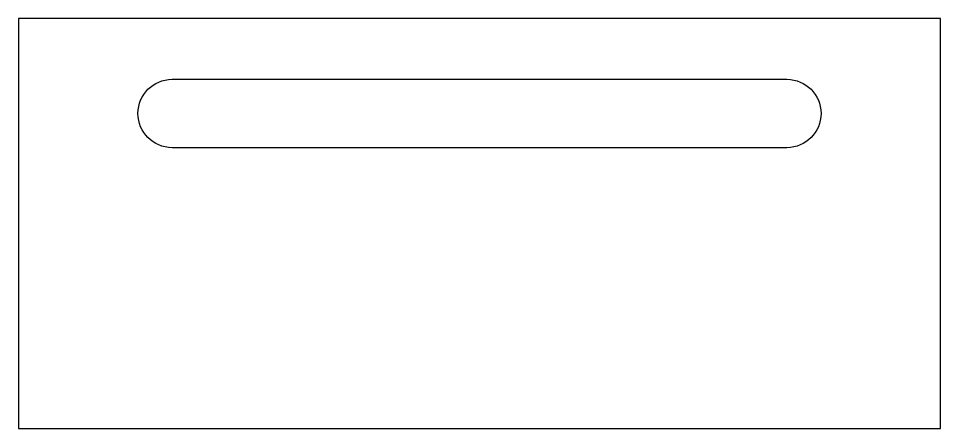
# Model space of a CAD drawing. Header units: millimetres. Extents: x -5 to 265, y -405 to -285.
import ezdxf

# ---------------------------------------------------------------- set-up
doc = ezdxf.new("R2010")
doc.units = ezdxf.units.MM
doc.layers.get('0').update_dxf_attribs({"linetype": 'CONTINUOUS'})

msp = doc.modelspace()

# ---------------------------------------------------------------- linework, layer by layer
msp.add_lwpolyline([(-5, -405), (265, -405), (265, -285), (-5, -285)], close=True)
msp.add_lwpolyline([(220, -322.81), (40, -322.81, -1), (40, -302.81), (220, -302.81, -1)], format="xyb", close=True)

doc.saveas('drawing.dxf')
